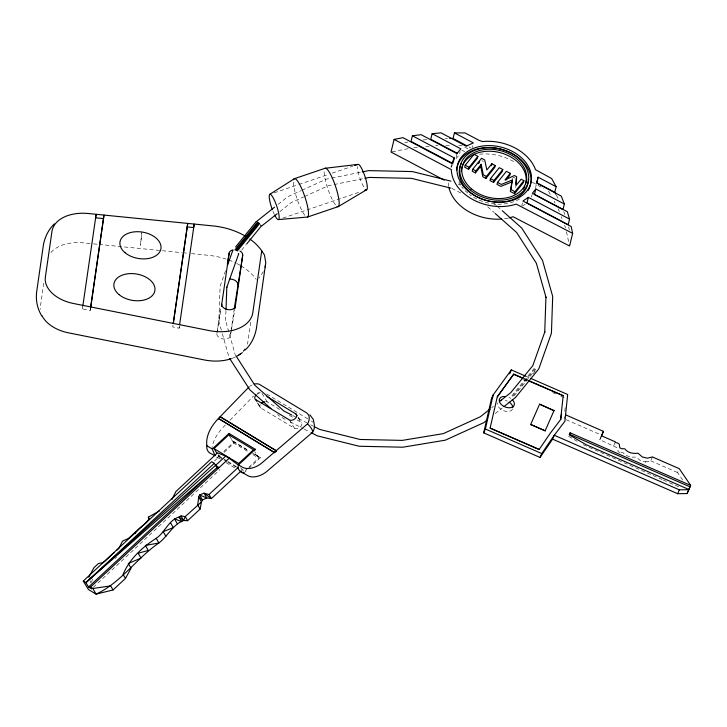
<?xml version="1.0" encoding="UTF-8"?>
<svg xmlns="http://www.w3.org/2000/svg" width="727" height="727" viewBox="0 0 727 727"><rect width="100%" height="100%" fill="white"/><g stroke="black" fill="none" stroke-linecap="round" stroke-linejoin="round"><path stroke-width="0.55" stroke-dasharray="3.63 2.73" d="M225.961 310.638L225.597 320.761L225.479 320.271L235.194 354.585M141.874 232.022L140.465 245.308L141.756 233.131M564.17 418.825L564.361 416.671M564.843 411.291L565.224 406.984M43.784 283.148L40.403 306.54A33.624 21.61 9.6 0 0 40.285 309.266M90.63 307.83L90.193 310.465L82.415 308.911L82.733 306.694M90.193 310.465L90.511 308.221M173.026 325.178L172.726 326.932L179.106 328.204L179.433 325.969M231.322 330.24L230.404 335.674A6.861 4.407 9.6 0 1 222.998 338.973A6.861 4.407 9.6 0 1 216.846 333.529L220.69 306.894M230.404 335.674L230.886 332.348M231.041 331.239L234.085 310.147M250.724 322.143L247.852 342.035A38.186 24.545 9.6 0 1 247.38 344.216M82.415 308.911L83.005 305.404M179.106 328.204L179.405 326.45M216.846 333.529L221.063 308.53M231.504 329.158L234.803 309.593M535.59 187.675L536.272 184.74M450.976 167.246L451.667 164.447M456.974 153.633L455.611 159.231L459.464 154.433L460.146 151.634M472.232 147.581L472.695 145.709M515.579 187.457L516.061 185.494M521.795 205.686L522.477 202.888M531.482 196.99L532.173 194.191M90.112 582.99L90.657 580.809M225.552 270.726L220.127 286.147L218.854 321.352L222.035 332.666M91.338 582.427L92.974 578.356M451.322 167.246L452.521 164.456M619.877 452.548L618.132 451.712L617.568 448.014L599.811 439.671L600.656 437.736M613.67 445.724L615.36 441.843M631.945 457.147L636.361 457.101L640.605 460.827L645.531 462.054L646.376 460.118M645.531 462.054L650.765 460.845L652.446 456.965M682.644 479.993L677.582 472.541L678.427 470.605M599.811 439.671L600.984 437M263.401 271.634L258.939 278.132M511.944 395.697L534.254 368.362M512.58 396.315L534.999 368.834M513.971 395.979L535.808 369.198M533.064 373.778L535.19 371.17M241.609 250.188L245.88 244.954M225.343 425.031L223.58 426.84A41.039 25.609 -31.5 0 0 212.066 447.632M230.041 420.188L253.541 395.961M115.039 558.518L116.574 557.082M216.464 457.101L217.4 457.374L219.799 455.157M223.78 451.449L234.149 441.816L248.734 450.622M214.456 461.018L219.445 456.374L223.216 458.655M218.009 455.093L219.145 456.947L220.799 455.42M224.089 452.358L233.967 443.179L248.216 451.785M93.283 587.325L220.027 469.542M247.962 468.034L243.845 471.859L242.136 469.069M248.779 467.27L258.658 458.092L254.668 451.585M243.654 473.222L247.643 469.524M248.443 468.779L260.402 457.665L253.596 453.557M278.077 204.387L287.783 196.672L300.933 190.692M279.85 211.621L291.236 202.579L303.604 196.944M491.697 407.729L493.451 406.338M495.241 413.563L502.302 407.956M522.468 206.014L525.185 204.178M512.053 178.36L513.934 177.497L515.434 178.288M301.941 190.229L326.223 179.178L330.585 178.297M304.631 196.481L328.331 185.694L364.899 178.324M274.143 192.846L297.797 184.822M298.87 184.458L327.904 174.607M332.203 173.144L352.631 166.219M282.83 218.136L359.165 192.237M331.666 178.079L362.182 171.935M404.73 142.646L407.883 142.029M392.126 151.834L409.31 148.453M423.005 139.966L427.431 139.575M413.772 147.681L417.97 147.308M425.713 146.609L429.03 146.309M435.718 145.709L437.945 145.509M445.242 138.475L447.468 138.484M445.751 145.527L451.313 145.536M458.719 145.545L461.89 145.554L468.524 149.053M620.922 452.657L623.057 452.712L626.174 455.538L631.136 457.101M90.066 243.527L83.305 242.854A36.677 23.573 9.6 0 0 50.663 252.823M93.447 243.863L97.954 244.317M99.081 244.426L181.677 252.642M182.786 252.76L188.184 253.296M191.483 253.623L208.131 255.277A54.489 35.032 9.6 0 1 225.997 259.039M234.149 441.816L232.258 440.762L230.459 437.827M260.402 457.665L252.505 453.194M525.657 376.168L529.756 377.958M524.04 378.622L527.13 379.976M523.967 378.785L527.057 380.139M522.949 379.603L527.048 381.393M552.665 392.571L555.737 393.907M560.862 396.142L565.988 398.378M566.206 419.706L599.73 434.337M650.765 460.845L677.582 472.541M662.215 479.584L582.282 444.288M663.26 480.038L668.458 482.31M669.503 482.764L680.945 487.753M458.255 184.04L460.264 185.076M451.84 188.384L462.808 194.036M292.79 415.571L306.739 422.76M310.729 424.813L313.719 426.349M285.157 419.288L280.131 416.698L277.632 414.49M290.173 421.878L303.241 428.603M304.25 429.121L310.275 432.22M469.015 146.927L471.005 147.981M461.754 150.125L464.762 151.716M481.856 160.658L483.446 161.503M532.455 182.341L543.832 188.584M568.578 436.318L578.365 442.007M266.727 394.043L308.366 419.179M265.464 401.513A4.553 2.844 -31.5 0 1 267.2 401.895L279.759 409.474M289.41 415.308L293.281 417.643M297.143 419.97L301.005 422.305A4.553 2.844 -31.5 0 1 300.378 426.885A4.553 2.844 -31.5 0 1 294.526 428.321L260.72 407.911L256.74 401.404M233.213 441.543L248.643 450.858M252.96 454.648L258.658 458.092M224.161 459.228L226.997 460.936M227.942 461.509L236.429 466.634M219.145 456.947L222.953 459.246M223.898 459.818L226.751 461.536M227.696 462.108L236.248 467.27M217.4 457.374L220.317 459.137M226.152 462.663L234.903 467.943M258.285 456.683L255.959 454.793L254.714 451.731M493.915 203.333L496.414 205.55M497.25 206.286L501.412 209.976M487.726 206.859L494.333 212.72M298.152 417.234L301.569 422.814M298.161 417.652L301.005 422.305M289.401 419.952L294.526 428.321M267.2 401.895L262.074 393.525A4.553 2.844 -31.5 0 0 257.158 394.234M257.313 402.749L260.157 407.402M229.405 435.746L233.967 443.179M240.664 467.615L242.1 470.051M556.309 195.127L558.381 198.907M548.576 191.183L551.057 195.708M554.074 201.225L555.11 203.115M218.491 454.602L219.445 456.374M563.734 211.548L564.843 214.42M558.209 208.776L559.354 211.739M561.271 216.673L562.007 218.591M564.588 225.243L565.642 227.978M222.344 333.748L229.078 357.548M568.641 226.815L569.323 229.977M566.46 231.749L569.341 245.026M519.569 198.934A37.749 27.671 13.7 0 1 469.333 194.391M467.752 193.109A37.749 27.671 13.7 0 1 461.736 186.703M460.564 184.976A37.749 27.671 13.7 0 1 458.637 181.377M508.064 218.091A43.466 31.87 13.7 0 1 503.838 218.8M448.695 186.53A43.466 31.87 13.7 0 1 448.259 182.268M479.538 154.206A43.466 31.87 13.7 0 1 515.007 162.33M228.823 260.03A54.489 35.032 9.6 0 1 236.03 263.129M236.893 263.565A54.489 35.032 9.6 0 1 240.228 265.391M241.037 265.864A54.489 35.032 9.6 0 1 256.222 279.359M235.394 356.975A38.186 24.545 9.6 0 1 231.331 358.647M257.24 393.316A8.415 5.253 -31.5 0 1 260.384 392.289M260.72 407.911A4.553 2.844 -31.5 0 1 260.602 404.167M311.265 420.933A15.494 9.669 -31.5 0 1 312.792 422.178M250.124 386.119A8.415 5.253 -31.5 0 1 252.105 384.947M335.51 204.887A20.274 4.044 71.3 0 1 327.132 186.603A20.274 4.044 71.3 0 1 324.342 169.364M363.7 186.757A13.368 2.663 71.3 0 1 357.366 166.637M304.813 215.292A20.274 4.044 71.3 0 1 293.408 182.095M274.243 214.22A13.368 2.663 71.3 0 1 272.952 211.284M512.535 409.028A8.006 5.153 23.5 0 1 503.129 410.537A8.006 5.153 23.5 0 1 497.859 402.622M505.301 400.441A8.006 5.153 23.5 0 1 507.273 401.104M508.882 397.387A8.006 5.153 23.5 0 1 510.717 398.378"/><path stroke-width="1.09" d="M314.518 425.877L313.319 419.461L309.893 414.817M226.006 309.52L226.815 287.038L226.706 287.519L238.756 253.678L238.456 254.023M515.807 184.167L516.188 178.688M561.508 413.845L560.653 419.579L563.18 395.697L528.156 380.421M525.657 376.168L511.317 369.916L493.133 394.979L491.443 398.859L483.7 432.865L540.052 457.447L541.742 453.566L554.265 435.264L564.915 421.215L567.669 394.497L530.783 378.403M245.272 349.951C251.306 344.325 254.95 336.519 256.395 328.468L265.791 262.511L264.401 254.868L261.729 250.806A54.489 35.032 9.6 0 0 249.843 239.038M82.896 305.576L96.146 214.301L95.546 217.809L103.434 218.591L104.025 215.083L90.784 306.958M90.675 307.103L103.434 218.591M173.217 323.56L187.739 223.416L173.317 323.424M179.587 324.851L194.209 224.061L193.618 227.569L187.148 226.924M221.435 306.358L229.159 253.132A6.861 4.407 9.6 0 1 233.094 249.888M234.239 309.039L242.718 255.277A6.861 4.407 9.6 0 0 239.874 250.96M234.985 308.512L242.718 255.277M261.729 250.806L252.805 312.692A38.186 24.545 9.6 0 1 209.267 330.603L73.436 303.495A33.624 21.61 9.6 0 1 45.356 277.196L51.944 231.531A36.677 23.573 9.6 0 1 88.258 213.511L213.084 225.933A54.489 35.032 9.6 0 1 245.181 236.048M511.917 181.932L510.363 191.474L514.543 193.682L523.404 182.613L523.885 180.65L521.123 179.196L516.061 185.494L516.67 176.725L514.416 175.534L505.038 179.851L510.263 173.344L506.419 171.318L497.504 182.413L497.023 184.376L500.867 186.403L511.917 181.932L512.39 179.969L501.348 184.44L497.504 182.413M512.39 179.969L510.845 189.511L515.016 191.719L514.543 193.682M227.324 264.001L229.159 253.132M218.5 468.624L216.973 467.697L214.283 463.308L211.675 461.727L83.269 581.046L88.476 589.552L96.064 594.132C121.164 582.563 136.558 558.227 158.904 542.978C167.846 536.135 172.726 524.603 183.631 520.514L187.63 520.668L200.089 509.091L201.506 501.884L202.47 500.003L206.786 497.922L211.393 498.586L241.264 470.823M483.7 432.865L485.382 428.985L493.133 394.979M560.726 419.424L550.33 433.119L539.18 449.486L490.125 428.085L497.286 396.815L513.744 374.132L523.013 378.176M555.792 194.182L554.756 192.291L556.128 186.694L538.098 177.179L536.726 183.059L561.299 196.136L564.352 204.033L562.989 209.64L534.472 194.572L535.835 188.975L564.352 204.033M265.073 267.109L265.509 265.264M452.921 163.53L411.028 141.411L412.4 135.813L454.293 157.932L451.894 163.511L402.949 137.667L394.107 139.411L391.026 152.052L444.242 180.151M467.016 145.873L453.039 138.493L454.402 132.896L473.377 142.91L466.125 146.118L441.035 132.868L432.12 133.668L430.748 139.275L457.483 153.388M453.148 162.594L454.293 157.932M465.207 165.274L464.726 167.237L468.57 169.273L477.385 158.304L477.866 156.341L474.022 154.306L465.207 165.274L469.051 167.31L468.57 169.273M480.72 166.301L482.819 176.77L485.927 178.433L494.733 167.474L495.205 165.511L491.87 163.748L486.845 169.991L484.718 159.958L481.547 158.277L472.732 169.246L472.25 171.208L475.422 172.89L480.72 166.301L481.201 164.338L475.903 170.927L475.422 172.89M485.927 178.433L486.399 176.47L495.205 165.511M491.388 165.711L491.87 163.748M490.489 178.624L490.016 180.587L493.524 182.441L502.33 171.49L502.802 169.527L499.295 167.673L490.489 178.624L493.996 180.478L493.524 182.441M510.263 173.344L509.791 175.307L505.865 180.187M569.55 219.109L528.356 197.362L526.993 202.96L568.178 224.707L569.55 219.109L567.324 211.693L532.4 193.255L535.835 188.975M538.098 177.179L536.735 182.777L554.756 192.291M528.356 197.362L522.931 201.025L571.149 226.488L572.649 233.367L569.559 246.008L513.062 216.728A43.466 31.87 13.7 0 1 509.091 217.864M227.451 265.391L232.776 250.452M499.585 401.468L510.708 392.707L532.8 365.672L544.85 331.83L544.732 332.312L545.941 297.061L546.059 297.543L536.353 263.229L516.652 232.513L495.16 213.456M215.038 455.756L212.275 449.004L229.023 433.446L255.277 449.295L238.529 464.853C236.52 468.597 240.228 472.259 243.654 473.222M254.95 450.104L255.277 449.295M238.829 465.353L229.114 458.283L90.657 586.943L92.802 588.497L96.064 594.132L113.058 589.961L125.462 578.428L123.081 574.366C129.415 559.072 142.447 547.095 156.196 538.325C165.02 532.518 168.473 520.059 179.06 517.051L183.631 520.514L185.249 516.606L201.506 501.884L198.671 497.032L199.571 495.005L204.023 493.188L209.012 494.524L211.393 498.586L204.023 493.188L206.786 497.922L199.571 495.005L202.47 500.003L198.671 497.032L197.708 505.029L200.089 509.091M497.286 396.815L513.744 374.132M509.627 373.796L511.317 369.916M490.125 428.085L539.18 449.486M530.683 424.477L545.15 430.793L530.683 424.477L539.598 404.176L553.992 410.646L539.598 404.176M563.18 395.697L528.093 380.584M540.052 457.447L552.584 439.144L554.265 435.264L679.336 489.825L688.778 489.68M688.969 489.289L690.65 485.418L570.104 432.829L569.468 434.283L690.014 486.872L687.097 493.56L677.646 493.697L552.584 439.144M601.765 435.219L603.446 431.338L565.851 414.944M677.646 493.697L679.336 489.825M687.097 493.56L688.869 489.48L585.853 444.542L569.214 434.864L570.104 432.829M545.15 430.793L554.065 410.491M600.984 437L603.446 431.338M134.922 533.745C137.903 527.402 145.645 525.303 148.908 518.969L148.317 517.161L159.413 510.99M88.785 577.238L93.937 567.687L98.427 563.507L102.898 562.634L104.842 561.226L114.057 552.611M125.462 578.428L131.051 568.232L128.297 563.489L140.983 558.127L138.157 553.265L148.263 550.43L145.364 545.441L158.904 542.978L156.196 538.325M171.863 499.422L175.961 491.47L217.546 452.83L225.761 456.129L229.114 458.283M491.443 398.859L492.742 397.069M515.016 191.719L523.885 180.65M469.051 167.31L477.866 156.341M478.357 163.62L479.711 161.93M493.996 180.478L502.802 169.527M235.557 247.026L255.759 222.189M234.948 249.915L257.612 222.108M235.748 250.152L258.294 222.507M236.548 250.515L258.976 223.035M237.302 250.979L259.612 223.652M246.598 244.081L260.848 226.642L277.223 213.711M54.398 223.871C48.473 229.478 44.801 237.138 43.393 245.117L36.777 291.027C35.469 299.569 37.213 308.484 41.721 315.854M218.709 418.897L220.217 416.662L276.596 450.967L274.633 452.657L218.454 418.47L248.416 387.591A8.415 5.253 -31.5 0 1 249.225 386.828M214.02 448.577L228.841 434.81L253.532 449.722L238.72 463.49L214.02 448.577L216.873 453.23M83.269 581.046L85.877 582.618L214.283 463.308M90.657 586.943L91.62 588.861L88.567 587.016L85.877 582.618L225.761 456.129M88.567 587.016L216.973 467.697L85.877 582.618M209.012 494.524L238.074 467.516M135.831 531.746L128.425 538.453L122.499 541.152L118.865 548.412L116.456 550.512M314.4 426.676A15.494 9.669 -31.5 0 1 312.637 432.247L267.027 471.278A15.721 9.805 -31.5 0 1 247.571 475.585L240.737 471.469M256.022 221.908L274.552 207.186M489.953 409.119L480.32 416.771L443.225 433.655L402.213 440.389L360.083 439.471L319.698 429.43L314.718 426.867M486.418 420.57L483.773 422.678L445.333 440.171L402.822 447.205L359.156 446.251L317.308 435.846L311.283 432.738M504.065 406.547L515.534 397.442L538.78 368.898L551.429 333.202L552.693 296.462L542.46 260.266L521.677 227.996L502.248 210.712M238.874 354.976L242.364 352.631M269.844 194.3L294.38 178.697L325.069 168.282L358.011 164.393A13.368 2.663 71.3 0 1 365.336 177.597A13.368 2.663 71.3 0 1 365.917 189.538M187.63 520.668L185.249 516.606L180.959 515.934L179.06 517.051L181.768 521.713L174.416 518.778L177.297 523.731M354.785 165.483L358.011 164.393M364.545 190.41L366.699 189.683L338.246 206.622L307.548 217.028L278.532 219.59M362.182 171.935L368.725 170.618L412.382 171.572L450.931 181.15M364.899 178.324L369.334 177.433L411.464 178.351L450.749 188.12M412.4 135.813L421.06 134.668L456.974 153.633L460.836 148.835L432.12 133.668M92.802 588.497L110.677 585.889L113.058 589.961M454.402 132.896L464.98 132.914L479.184 140.411L482.628 141.565A43.466 31.87 13.7 0 1 535.535 169.7L551.657 178.542L556.128 186.694M449.695 138.484L453.039 138.493M513.671 374.296L522.94 378.34M601.493 435.8L615.36 441.843L615.515 442.589L617.568 442.97L619.25 444.133L619.813 447.832L621.558 448.668L624.738 448.832C627.91 453.012 633.162 453.821 638.052 453.221L642.286 456.947L647.221 458.174L652.446 456.965L679.272 468.67L690.65 485.418M485.382 428.985L541.742 453.566M291.791 415.062L283.821 410.955L254.886 385.31L235.802 355.53M572.649 233.367L516.152 204.087A43.466 31.87 13.7 0 1 451.349 169.627L394.107 139.411M472.732 169.246L475.903 170.927M486.399 176.47L483.301 174.807L481.201 164.338M266.9 396.442L295.88 413.936L297.016 415.799M256.231 394.961A4.553 2.844 -31.5 0 0 255.595 399.541L289.401 419.952A4.553 2.844 -31.5 0 0 295.244 418.516A4.553 2.844 -31.5 0 0 295.88 413.936M220.472 417.08L276.596 450.967M274.633 452.657L218.454 418.47A41.039 25.609 -31.5 0 0 206.886 445.751L212.275 449.004M238.529 464.853L242.445 467.216A15.721 9.805 -31.5 0 0 261.902 462.908L307.512 423.877A15.494 9.669 -31.5 0 0 306.14 412.563L259.666 384.501A8.415 5.253 -31.5 0 0 254.205 384.156M213.811 455.211L212.011 454.121A11.087 8.66 -32.4 0 1 206.877 445.751M215.71 465.462L219.063 467.625M270.962 408.583L249.861 389.826L229.687 358.502M255.595 399.541L256.74 401.404M180.959 515.934L183.631 520.514M165.901 536.353L163.175 531.673L173.317 527.566L170.454 522.64M148.317 517.161L149.262 518.933M260.575 225.006L260.839 225.652M229.687 435.782L229.023 433.446M456.583 170.073A37.749 27.671 13.7 0 1 502.275 149.517A37.749 27.671 13.7 0 1 528.084 190.538M528.265 179.342A34.969 25.636 13.7 0 1 488.199 200.916A34.969 25.636 13.7 0 1 461.191 163.748M501.694 219.018A43.466 31.87 13.7 0 1 448.922 187.602M524.812 186.33A32.86 24.091 13.7 0 1 523.313 189.165M461.354 171.581A32.86 24.091 13.7 0 1 497.595 152.07A32.86 24.091 13.7 0 1 525.503 184.358M235.357 306.331A6.861 4.407 9.6 0 1 227.951 309.629A6.861 4.407 9.6 0 1 221.799 304.186M229.841 279.05A6.861 4.407 9.6 0 1 237.765 284.62M42.03 315.709A33.624 21.61 9.6 0 0 68.483 332.839L204.323 359.947A38.186 24.545 9.6 0 0 231.331 358.647M245.044 349.078A38.186 24.545 9.6 0 1 243.363 351.196M240.592 353.758A38.186 24.545 9.6 0 1 237.256 355.994M307.512 423.877A11.205 4.208 39.7 0 1 312.646 432.247M261.356 403.331A4.553 2.844 -31.5 0 1 264.41 401.667M325.069 168.282A20.274 4.044 71.3 0 1 336.183 188.302A20.274 4.044 71.3 0 1 337.055 206.395M272.334 209.685A13.368 2.663 71.3 0 1 270.526 194.391A13.368 2.663 71.3 0 1 278.65 213.138A13.368 2.663 71.3 0 1 274.679 215.101M293.644 179.778A20.274 4.044 71.3 0 1 303.777 193.709A20.274 4.044 71.3 0 1 307.548 217.028M512.271 399.623A8.006 5.153 23.5 0 1 511.108 407.593A8.006 5.153 23.5 0 1 499.867 402.685A8.006 5.153 23.5 0 1 504.938 396.424M499.885 400.695A8.006 5.153 23.5 0 1 501.476 400.223M509.1 402.095A8.006 5.153 23.5 0 1 512.826 407.693M471.596 188.92A32.86 24.091 13.7 0 0 525.666 183.386A32.86 24.091 13.7 0 0 485.463 149.462A32.86 24.091 13.7 0 0 471.596 188.92M468.224 191.146A37.749 27.671 13.7 0 0 530.346 184.794A37.749 27.671 13.7 0 0 484.155 145.827A37.749 27.671 13.7 0 0 468.224 191.146M470.142 189.883A34.969 25.636 13.7 0 0 527.684 183.995A34.969 25.636 13.7 0 0 484.9 147.899A34.969 25.636 13.7 0 0 470.142 189.883M124.935 252.623A20.765 13.35 9.6 0 0 159.94 251.587A20.765 13.35 9.6 0 0 136.512 231.713A20.765 13.35 9.6 0 0 124.935 252.623M118.892 294.499A20.765 13.35 9.6 0 0 153.897 293.454A20.765 13.35 9.6 0 0 130.478 273.588A20.765 13.35 9.6 0 0 118.892 294.499"/></g></svg>
